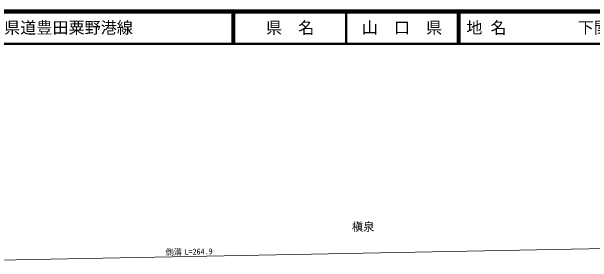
# Model space of a CAD drawing. Units: millimetres, scale not verified. Extents: x -145728 to 680000, y 20000 to 380000.
# Drawn here: x 229048 to 409562, y 301941 to 380000 of the extents above; entities that cross this region are included whole.
import ezdxf
from ezdxf.enums import TextEntityAlignment as Align

# ---------------------------------------------------------------- set-up
doc = ezdxf.new("R2010")
doc.units = ezdxf.units.MM
doc.header["$LTSCALE"] = 1000
doc.layers.add('M-BMK-HTXT', color=7, linetype='Continuous')
doc.layers.add('M-TTL-TXT', color=7, linetype='Continuous')
for name, color, linetype, lineweight in [('M-STR-HTXT', 7, 'Continuous', 13), ('M-TTL', 2, 'Continuous', 140), ('M-TTL-LINE', 7, 'Continuous', 50)]:
    doc.layers.add(name, color=color, linetype=linetype, lineweight=lineweight)
doc.styles.add('ＭＳ ゴシック', font='')
doc.styles.get('ＭＳ ゴシック').set_extended_font_data('MS Gothic')

msp = doc.modelspace()

# ---------------------------------------------------------------- linework, layer by layer
at = {"layer": 'M-STR-HTXT'}
msp.add_line((186428, 301941), (442378, 306796), dxfattribs=at)
at = {"layer": 'M-TTL'}
msp.add_line((680000, 380000), (40000, 380000), dxfattribs=at)
at = {"layer": 'M-TTL-LINE'}
for p, q in [((297750, 380000), (297750, 370000)), ((298250, 380000), (298250, 370000)), ((333000, 380000), (333000, 370000)), ((367750, 380000), (367750, 370000)), ((368250, 380000), (368250, 370000)), ((40000, 370000), (680000, 370000))]:
    msp.add_line(p, q, dxfattribs=at)

# ---------------------------------------------------------------- texts
at = {"layer": 'M-BMK-HTXT', "style": 'ＭＳ ゴシック'}
msp.add_text('槇泉', height=2566, dxfattribs=at).set_placement((338301, 310982), align=Align.BOTTOM_CENTER)
at = {"layer": 'M-STR-HTXT', "style": 'ＭＳ ゴシック'}
for s, p in [('側溝', (279474, 303706)), ('L=264.9', (287199, 303852))]:
    msp.add_text(s, height=1833, rotation=1.087, dxfattribs=at).set_placement(p, align=Align.BOTTOM_CENTER)
at = {"layer": 'M-TTL-TXT', "style": 'ＭＳ ゴシック'}
for s, p in [('一般県道豊田粟野港線', (216734, 375000)), ('地 名', (370380, 375000)), ('下関市豊田町大字下杢路子\u3000豊北町大字田耕', (405024, 375000))]:
    msp.add_text(s, height=3666, dxfattribs=at).set_placement(p, align=Align.MIDDLE_LEFT)
for s, p in [('県\u3000名', (315625, 375000)), ('山\u3000口\u3000県', (350375, 375000))]:
    msp.add_text(s, height=3666, dxfattribs=at).set_placement(p, align=Align.MIDDLE_CENTER)

doc.saveas('drawing.dxf')
